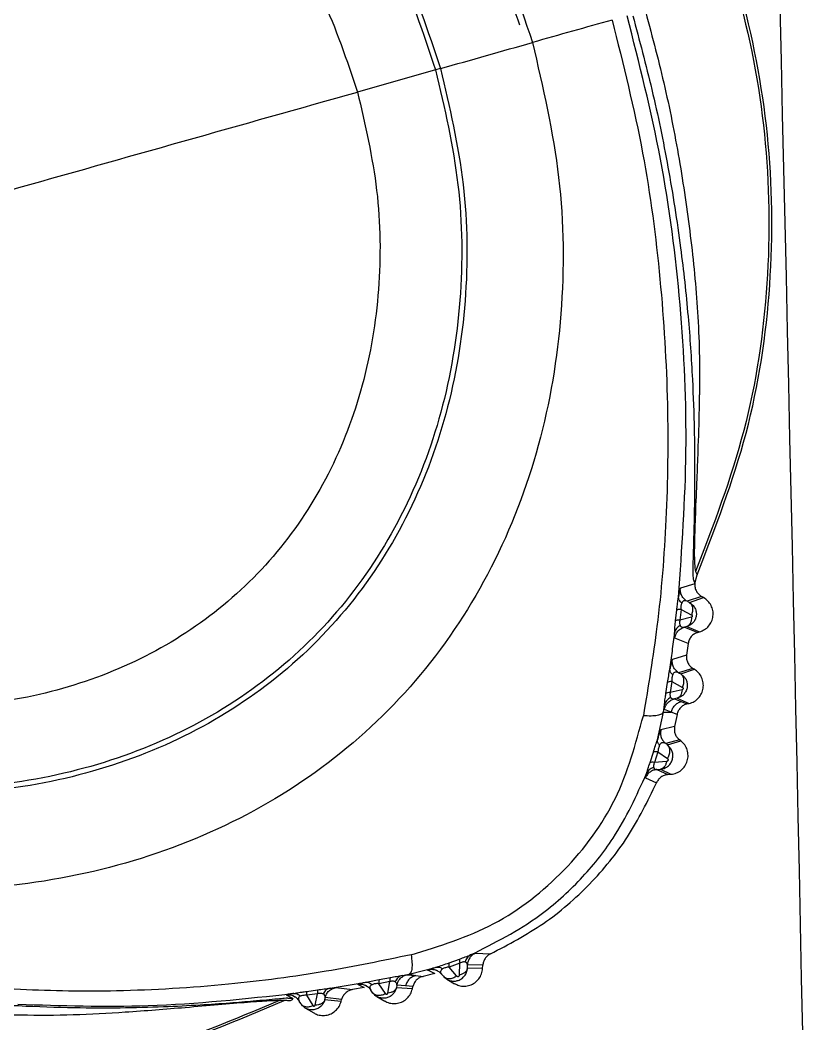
# Model space of a CAD drawing. Extents: x 398 to 508, y 623 to 782.
# Drawn here: x 502.729 to 503.893, y 703.408 to 704.89 of the extents above; entities that cross this region are included whole.
import ezdxf

# ---------------------------------------------------------------- set-up
doc = ezdxf.new("R2010")
doc.units = 0
doc.header["$MEASUREMENT"] = 0
doc.layers.add('GEOMETRY', color=2, linetype='Continuous', lineweight=25)

msp = doc.modelspace()

# ---------------------------------------------------------------- linework, layer by layer
at = {"layer": 'GEOMETRY'}
for p, q in [((503.3498, 704.818), (503.3425, 704.8159)), ((503.3425, 704.8159), (503.2272, 704.7833)), ((503.7229, 704.0632), (503.7252, 704.0581)), ((503.7252, 704.0581), (503.7284, 704.0706)), ((503.7262, 704.0756), (503.7284, 704.0706)), ((503.7037, 704.0509), (503.7029, 704.0485)), ((503.7251, 704.0577), (503.7037, 704.0509)), ((503.7252, 704.0581), (503.7251, 704.0577)), ((503.7351, 704.0387), (503.7137, 704.0318)), ((503.7174, 704.0299), (503.738, 704.0371)), ((503.738, 704.0371), (503.7351, 704.0387)), ((503.6967, 704.003), (503.6984, 704.0189)), ((503.7047, 704.0197), (503.703, 704.0039)), ((503.7047, 704.0197), (503.7205, 704.0114)), ((503.7137, 704.0318), (503.7174, 704.0299)), ((503.7174, 704.0299), (503.7228, 704.0254)), ((503.7202, 704.0084), (503.703, 704.0039)), ((503.7133, 703.9945), (503.7096, 703.9935)), ((503.7096, 703.9935), (503.7294, 703.9858)), ((503.7133, 703.9945), (503.732, 703.9865)), ((503.6954, 703.9771), (503.6951, 703.9793)), ((503.7152, 703.9694), (503.6954, 703.9771)), ((503.7294, 703.9858), (503.732, 703.9865)), ((503.7152, 703.9694), (503.7129, 703.9522)), ((503.7129, 703.9522), (503.6919, 703.9459)), ((503.7221, 703.9327), (503.7012, 703.9263)), ((503.7045, 703.9245), (503.7245, 703.9313)), ((503.7245, 703.9313), (503.7221, 703.9327)), ((503.6913, 703.9135), (503.6889, 703.8972)), ((503.6913, 703.9135), (503.7067, 703.9047)), ((503.7012, 703.9263), (503.7045, 703.9245)), ((503.6824, 703.8956), (503.6849, 703.912)), ((503.7062, 703.9012), (503.6889, 703.8972)), ((503.699, 703.8886), (503.6949, 703.8877)), ((503.6949, 703.8877), (503.7051, 703.8836)), ((503.699, 703.8886), (503.7167, 703.8809)), ((503.6786, 703.8683), (503.6803, 703.8787)), ((503.6802, 703.872), (503.6799, 703.874)), ((503.6904, 703.8679), (503.6802, 703.872)), ((503.7051, 703.8836), (503.7135, 703.8802)), ((503.7135, 703.8802), (503.7167, 703.8809)), ((503.6698, 703.8274), (503.6786, 703.8683)), ((503.6786, 703.8683), (503.6904, 703.8679)), ((503.6988, 703.8646), (503.6904, 703.8679)), ((503.6988, 703.8646), (503.6953, 703.8471)), ((503.675, 703.8418), (503.6738, 703.8393)), ((503.6953, 703.8471), (503.675, 703.8418)), ((503.7024, 703.8272), (503.6821, 703.8217)), ((503.6849, 703.8197), (503.7045, 703.8256)), ((503.7045, 703.8256), (503.7024, 703.8272)), ((503.6849, 703.8197), (503.6821, 703.8217)), ((503.6901, 703.8136), (503.6849, 703.8197)), ((503.6591, 703.7937), (503.664, 703.8091)), ((503.6707, 703.8096), (503.6657, 703.7939)), ((503.6834, 703.7953), (503.6657, 703.7939)), ((503.6707, 703.8096), (503.6846, 703.7996)), ((503.669, 703.7835), (503.6743, 703.7839)), ((503.669, 703.7835), (503.6851, 703.776)), ((503.6743, 703.7839), (503.6899, 703.7764)), ((503.6524, 703.7713), (503.6686, 703.764)), ((503.6851, 703.776), (503.6899, 703.7764)), ((503.3624, 703.4982), (503.3778, 703.5037)), ((503.4011, 703.5122), (503.3994, 703.5117)), ((503.4011, 703.5122), (503.4235, 703.5114)), ((503.3034, 703.4816), (503.3439, 703.4918)), ((503.3314, 703.4875), (503.3414, 703.4822)), ((503.3781, 703.4975), (503.3625, 703.4919)), ((503.3735, 703.4788), (503.3625, 703.4919)), ((503.3778, 703.4802), (503.3781, 703.4975)), ((503.3893, 703.4901), (503.3894, 703.4953)), ((503.4118, 703.4897), (503.3893, 703.4901)), ((503.4121, 703.4945), (503.3894, 703.4953)), ((503.4118, 703.4897), (503.4121, 703.4945)), ((503.1866, 703.4606), (503.2399, 703.4694)), ((503.2748, 703.4704), (503.2585, 703.4673)), ((503.2594, 703.4734), (503.2758, 703.4765)), ((503.2719, 703.4534), (503.2748, 703.4704)), ((503.2934, 703.4795), (503.3034, 703.4816)), ((503.3005, 703.4806), (503.3134, 703.4793)), ((503.3034, 703.4816), (503.3134, 703.4793)), ((503.3134, 703.4793), (503.3239, 703.4781)), ((503.3414, 703.4822), (503.3239, 703.4781)), ((503.3516, 703.481), (503.3539, 703.4784)), ((503.3592, 703.4739), (503.3706, 703.4673)), ((503.1524, 703.456), (503.1683, 703.4583)), ((503.1954, 703.4616), (503.2198, 703.4586)), ((503.2368, 703.4615), (503.2198, 703.4586)), ((503.2283, 703.4669), (503.227, 703.4666)), ((503.227, 703.4666), (503.2368, 703.4615)), ((503.2393, 703.4647), (503.239, 703.4649)), ((503.2489, 703.4548), (503.2469, 703.4579)), ((503.2683, 703.4528), (503.2585, 703.4673)), ((503.2853, 703.4654), (503.2846, 703.4614)), ((503.3082, 703.4598), (503.2846, 703.4614)), ((503.2982, 703.4641), (503.2853, 703.4654)), ((503.3089, 703.463), (503.2982, 703.4641)), ((503.3082, 703.4598), (503.3089, 703.463)), ((503.1191, 703.4424), (503.112, 703.4423)), ((503.123, 703.4513), (503.1219, 703.4511)), ((503.1219, 703.4511), (503.1305, 703.4467)), ((503.1242, 703.4459), (503.1318, 703.446)), ((503.1434, 703.4381), (503.1412, 703.4417)), ((503.168, 703.4524), (503.1522, 703.4502)), ((503.1615, 703.4351), (503.1522, 703.4502)), ((503.1645, 703.4356), (503.168, 703.4524)), ((503.1794, 703.4469), (503.1787, 703.4433)), ((503.2032, 703.4413), (503.1787, 703.4433)), ((503.2038, 703.444), (503.1794, 703.4469)), ((503.2032, 703.4413), (503.2038, 703.444)), ((503.2555, 703.4486), (503.2675, 703.4416)), ((503.1503, 703.4313), (503.1627, 703.4241))]:
    msp.add_line(p, q, dxfattribs=at)
for points in [[(503.5948, 713.1145), (503.7269, 709.7164), (503.8264, 706.3171), (503.8935, 702.9171)], [(503.7284, 704.0706), (503.7551, 704.1396), (503.8085, 704.2776), (503.8416, 704.4983), (503.8387, 704.7206), (503.7966, 704.9392), (503.7176, 705.1473), (503.6033, 705.338), (503.4592, 705.5083), (503.3413, 705.5976), (503.2823, 705.6423)], [(503.2827, 705.638), (503.3411, 705.5934), (503.4579, 705.5043), (503.6007, 705.3348), (503.7139, 705.1453), (503.7923, 704.9386), (503.8342, 704.7215), (503.8374, 704.5007), (503.805, 704.2815), (503.7525, 704.1442), (503.7262, 704.0756)], [(502.7111, 704.6377), (502.7975, 704.6621), (502.9704, 704.7109), (503.1416, 704.7592), (503.2272, 704.7833)], [(503.732, 703.9865), (503.7345, 703.9875), (503.7396, 703.9894), (503.7458, 703.9949), (503.7501, 704.0018), (503.7523, 704.0098), (503.752, 704.018), (503.7494, 704.0257), (503.7447, 704.0325), (503.7402, 704.0356), (503.738, 704.0371)], [(503.7167, 703.8809), (503.7193, 703.8818), (503.7244, 703.8835), (503.7307, 703.8888), (503.7354, 703.8956), (503.7378, 703.9034), (503.7378, 703.9116), (503.7355, 703.9195), (503.731, 703.9265), (503.7267, 703.9297), (503.7245, 703.9313)], [(501.5357, 703.8416), (501.5821, 703.784), (501.6749, 703.6687), (501.8493, 703.5297), (502.0432, 703.4211), (502.2534, 703.3483), (502.473, 703.3127), (502.6952, 703.3164), (502.9146, 703.3561), (503.0509, 703.4136), (503.1191, 703.4424)], [(503.112, 703.4423), (503.0442, 703.414), (502.9086, 703.3573), (502.6906, 703.3184), (502.4699, 703.315), (502.2518, 703.3504), (502.043, 703.4226), (501.8503, 703.5303), (501.6767, 703.6679), (501.5842, 703.7821), (501.538, 703.8392)], [(503.6899, 703.7764), (503.6926, 703.7769), (503.698, 703.7778), (503.7052, 703.7822), (503.7108, 703.7883), (503.7144, 703.7959), (503.7155, 703.8042), (503.7142, 703.8124), (503.7106, 703.82), (503.7065, 703.8237), (503.7045, 703.8256)]]:
    msp.add_open_spline(points, degree=3, dxfattribs=at)
for points, knots in [([(501.5603, 704.3099), (501.5472, 704.3717), (501.5208, 704.4965), (501.5355, 704.6902), (501.587, 704.8798), (501.6755, 705.0599), (501.7955, 705.2237), (501.9413, 705.366), (502.1073, 705.4808), (502.2883, 705.5625), (502.478, 705.6068), (502.67, 705.6105), (502.8572, 705.571), (503.0311, 705.4893), (503.1859, 705.3711), (503.316, 705.2218), (503.4206, 705.0489), (503.4637, 704.9208), (503.4854, 704.8564)], [0, 0, 0, 0, 0.060091, 0.121152, 0.183577, 0.247259, 0.311757, 0.376464, 0.440752, 0.504052, 0.566014, 0.626679, 0.686637, 0.746971, 0.808472, 0.871348, 0.935362, 1, 1, 1, 1]), ([(503.4667, 704.8818), (503.4528, 704.9224), (503.4253, 705.0033), (503.3688, 705.1177), (503.302, 705.2243), (503.2245, 705.3211), (503.1373, 705.4065), (503.0413, 705.4785), (502.9384, 705.5371), (502.8646, 705.5627), (502.828, 705.5753)], [0, 0, 0, 0, 0.1310131, 0.2608386, 0.3891077, 0.5154681, 0.6397084, 0.7617488, 0.881737, 1, 1, 1, 1]), ([(501.7007, 704.3498), (501.6895, 704.4028), (501.667, 704.5096), (501.6798, 704.6754), (501.724, 704.8378), (501.8001, 704.992), (501.903, 705.1324), (502.028, 705.2544), (502.1702, 705.3529), (502.3251, 705.423), (502.4875, 705.4612), (502.6518, 705.4644), (502.8121, 705.4306), (502.961, 705.3607), (503.0934, 705.2593), (503.2048, 705.1313), (503.2943, 704.983), (503.3312, 704.8732), (503.3498, 704.818)], [0, 0, 0, 0, 0.060031, 0.121063, 0.183495, 0.247208, 0.311744, 0.37649, 0.440815, 0.50414, 0.566097, 0.626721, 0.686615, 0.746897, 0.808382, 0.871274, 0.935323, 1, 1, 1, 1]), ([(501.7082, 704.352), (501.6971, 704.4045), (501.6748, 704.5103), (501.6875, 704.6746), (501.7314, 704.8355), (501.8068, 704.9883), (501.9088, 705.1275), (502.0327, 705.2484), (502.1736, 705.346), (502.3271, 705.4155), (502.488, 705.4533), (502.6508, 705.4566), (502.8096, 705.4231), (502.9572, 705.3538), (503.0884, 705.2533), (503.1988, 705.1264), (503.2874, 704.9795), (503.3241, 704.8706), (503.3425, 704.8159)], [0, 0, 0, 0, 0.060017, 0.121046, 0.183483, 0.247203, 0.311744, 0.376491, 0.440822, 0.504154, 0.566114, 0.626731, 0.686609, 0.746882, 0.808366, 0.871265, 0.93532, 1, 1, 1, 1]), ([(501.8269, 704.3859), (501.8175, 704.4308), (501.7984, 704.5215), (501.8096, 704.6621), (501.8474, 704.7998), (501.9123, 704.9306), (501.9999, 705.0499), (502.1061, 705.1537), (502.2268, 705.2375), (502.3581, 705.2972), (502.4958, 705.3298), (502.6351, 705.3328), (502.7711, 705.3041), (502.8974, 705.2446), (503.0096, 705.1584), (503.1041, 705.0496), (503.18, 704.9236), (503.2114, 704.8302), (503.2272, 704.7833)], [0, 0, 0, 0, 0.0599111, 0.1209102, 0.1833853, 0.2471635, 0.3117385, 0.3765048, 0.4408804, 0.5042692, 0.5662494, 0.6268088, 0.686568, 0.7467557, 0.8082372, 0.871187, 0.9352954, 1, 1, 1, 1]), ([(503.701, 704.0379), (503.706, 704.1096), (503.7162, 704.2531), (503.7062, 704.4699), (503.6787, 704.6851), (503.6431, 704.8254), (503.6252, 704.8956)], [0, 0, 0, 0, 0.249231, 0.499142, 0.749419, 1, 1, 1, 1]), ([(503.6335, 704.896), (503.6432, 704.8597), (503.6631, 704.7857), (503.6866, 704.6712), (503.7041, 704.5593), (503.7155, 704.4546), (503.7217, 704.3645), (503.7247, 704.2771), (503.725, 704.197), (503.7234, 704.1265), (503.7221, 704.0856), (503.7222, 704.0675), (503.7227, 704.0646), (503.7229, 704.0632)], [0, 0, 0, 0, 0.12149, 0.247913, 0.378385, 0.489164, 0.591626, 0.675724, 0.782324, 0.86989, 0.941638, 0.97185, 1, 1, 1, 1]), ([(503.6526, 704.9011), (503.6625, 704.8641), (503.6821, 704.7901), (503.7039, 704.6774), (503.7202, 704.5643), (503.7293, 704.4691), (503.7319, 704.4008), (503.732, 704.3651), (503.7319, 704.3468), (503.7318, 704.3383), (503.7317, 704.3344), (503.7317, 704.3326), (503.7317, 704.3317), (503.7317, 704.3314), (503.7317, 704.3313), (503.7317, 704.3312), (503.7317, 704.3309), (503.7317, 704.3296), (503.7316, 704.3246), (503.731, 704.2986), (503.7298, 704.2599), (503.7277, 704.2078), (503.7258, 704.1616), (503.7243, 704.1182), (503.7242, 704.092), (503.7253, 704.0793), (503.7259, 704.0768), (503.7262, 704.0756)], [0, 0, 0, 0, 0.1261516, 0.2521892, 0.3779217, 0.5032757, 0.569547, 0.6057185, 0.6229915, 0.6308545, 0.6343652, 0.6359198, 0.6371454, 0.6371483, 0.6371693, 0.6372267, 0.6374419, 0.6382738, 0.6415439, 0.6545089, 0.7257992, 0.772839, 0.8351582, 0.8921908, 0.945352, 0.9720408, 1, 1, 1, 1]), ([(503.6029, 704.8895), (503.5835, 704.8841), (503.5448, 704.8732), (503.5052, 704.862), (503.4854, 704.8564)], [0, 0, 0, 0, 0.5, 1, 1, 1, 1]), ([(503.6029, 704.8895), (503.6193, 704.8243), (503.651, 704.6983), (503.6756, 704.5081), (503.6866, 704.3275), (503.6844, 704.1561), (503.6722, 704.0019), (503.6563, 703.9067), (503.6491, 703.8629)], [0, 0, 0, 0, 0.1941228, 0.3753263, 0.553698, 0.7171073, 0.8699835, 1, 1, 1, 1]), ([(503.4854, 704.8564), (503.5008, 704.7903), (503.5313, 704.6586), (503.5332, 704.4568), (503.5008, 704.2616), (503.4312, 704.0799), (503.326, 703.9192), (503.1875, 703.7871), (503.0224, 703.689), (502.8378, 703.6266), (502.641, 703.6006), (502.4395, 703.6107), (502.2408, 703.6551), (502.0526, 703.7315), (501.8826, 703.8384), (501.7391, 703.973), (501.6248, 704.1303), (501.5816, 704.2503), (501.5603, 704.3099)], [0, 0, 0, 0, 0.064638, 0.128652, 0.191528, 0.253029, 0.313363, 0.373321, 0.433986, 0.495948, 0.559248, 0.623536, 0.688243, 0.752741, 0.816423, 0.878848, 0.939909, 1, 1, 1, 1]), ([(503.3498, 704.818), (503.3725, 704.8244), (503.4179, 704.8373), (503.4629, 704.85), (503.4854, 704.8564)], [0, 0, 0, 0, 0.5, 1, 1, 1, 1]), ([(503.3498, 704.818), (503.363, 704.7613), (503.3892, 704.6485), (503.3909, 704.4755), (503.3633, 704.3083), (503.3039, 704.1527), (503.2139, 704.015), (503.0953, 703.9019), (502.9539, 703.8181), (502.7958, 703.7648), (502.6272, 703.7427), (502.4546, 703.7515), (502.2842, 703.7895), (502.1228, 703.855), (501.977, 703.9464), (501.854, 704.0616), (501.756, 704.1961), (501.719, 704.2989), (501.7007, 704.3498)], [0, 0, 0, 0, 0.064677, 0.128726, 0.191618, 0.253103, 0.313385, 0.373279, 0.433903, 0.49586, 0.559185, 0.62351, 0.688256, 0.752792, 0.816505, 0.878937, 0.939969, 1, 1, 1, 1]), ([(503.3425, 704.8159), (503.3556, 704.7597), (503.3815, 704.6479), (503.3832, 704.4765), (503.3559, 704.3108), (503.297, 704.1565), (503.2079, 704.0201), (503.0904, 703.9081), (502.9502, 703.825), (502.7936, 703.7723), (502.6265, 703.7504), (502.4554, 703.7591), (502.2865, 703.7968), (502.1266, 703.8617), (501.9821, 703.9523), (501.8602, 704.0663), (501.763, 704.1997), (501.7263, 704.3015), (501.7082, 704.352)], [0, 0, 0, 0, 0.06468, 0.128735, 0.191634, 0.253118, 0.313391, 0.373269, 0.433886, 0.495846, 0.559178, 0.623509, 0.688256, 0.752797, 0.816517, 0.878954, 0.939983, 1, 1, 1, 1]), ([(503.2272, 704.7833), (503.2384, 704.7351), (503.2607, 704.6392), (503.2623, 704.4923), (503.239, 704.3504), (503.1887, 704.2182), (503.1125, 704.1014), (503.0118, 704.0054), (502.8918, 703.9345), (502.7577, 703.8895), (502.6147, 703.871), (502.468, 703.8786), (502.3232, 703.911), (502.1859, 703.9665), (502.062, 704.044), (501.9573, 704.1415), (501.8739, 704.2555), (501.8425, 704.3427), (501.8269, 704.3859)], [0, 0, 0, 0, 0.064705, 0.128813, 0.191763, 0.253244, 0.313432, 0.373191, 0.433751, 0.495731, 0.55912, 0.623495, 0.688261, 0.752837, 0.816615, 0.87909, 0.940089, 1, 1, 1, 1]), ([(503.7029, 704.0485), (503.7028, 704.0483), (503.7025, 704.0476), (503.7018, 704.0437), (503.7012, 704.0398), (503.701, 704.0379)], [0, 0, 0, 0, 0.271672, 0.650297, 1, 1, 1, 1]), ([(503.7137, 704.0318), (503.7121, 704.0329), (503.7089, 704.035), (503.7056, 704.0398), (503.7036, 704.0452), (503.7036, 704.049), (503.7037, 704.0509)], [0, 0, 0, 0, 0.244704, 0.5, 0.755296, 1, 1, 1, 1]), ([(503.7251, 704.0577), (503.7251, 704.0557), (503.7251, 704.0519), (503.7273, 704.0465), (503.7305, 704.0418), (503.7336, 704.0397), (503.7351, 704.0387)], [0, 0, 0, 0, 0.2537423, 0.5099052, 0.7583688, 1, 1, 1, 1]), ([(503.6984, 704.0189), (503.6987, 704.0215), (503.699, 704.0241), (503.6995, 704.0282), (503.6997, 704.0301), (503.7001, 704.0325), (503.7005, 704.0348), (503.7008, 704.0367), (503.701, 704.0379)], [0, 0, 0, 0, 0.386711, 0.400532, 0.607773, 0.666949, 0.778449, 1, 1, 1, 1]), ([(503.7057, 704.0291), (503.7044, 704.0304), (503.7023, 704.0325), (503.7011, 704.0356), (503.701, 704.0371), (503.701, 704.0379)], [0, 0, 0, 0, 0.489151, 0.744278, 1, 1, 1, 1]), ([(503.7137, 704.0318), (503.7121, 704.0323), (503.71, 704.033), (503.7072, 704.0319), (503.7062, 704.03), (503.7057, 704.0291)], [0, 0, 0, 0, 0.545844, 0.787539, 1, 1, 1, 1]), ([(503.7047, 704.0197), (503.7032, 704.0197), (503.7002, 704.0195), (503.699, 704.0191), (503.6984, 704.0189)], [0, 0, 0, 0, 0.498321, 1, 1, 1, 1]), ([(503.7057, 704.0291), (503.7055, 704.0285), (503.7051, 704.0273), (503.7046, 704.0249), (503.7044, 704.0223), (503.7046, 704.0206), (503.7047, 704.0197)], [0, 0, 0, 0, 0.257065, 0.499427, 0.740311, 1, 1, 1, 1]), ([(503.7228, 704.0254), (503.724, 704.0237), (503.7262, 704.0205), (503.7274, 704.0153), (503.7274, 704.0102), (503.726, 704.0053), (503.7232, 704.0006), (503.7189, 703.9966), (503.7152, 703.9952), (503.7133, 703.9945)], [0, 0, 0, 0, 0.160863, 0.299617, 0.416215, 0.550348, 0.692325, 0.842197, 1, 1, 1, 1]), ([(503.7205, 704.0114), (503.7211, 704.0132), (503.7223, 704.0171), (503.7222, 704.0226), (503.7206, 704.0273), (503.7185, 704.029), (503.7174, 704.0299)], [0, 0, 0, 0, 0.24251, 0.500006, 0.757498, 1, 1, 1, 1]), ([(503.6953, 703.9853), (503.6954, 703.9874), (503.6956, 703.9895), (503.6957, 703.992), (503.6957, 703.9933), (503.6958, 703.9949), (503.696, 703.9973), (503.6963, 703.9997), (503.6965, 704.0017), (503.6967, 704.003)], [0, 0, 0, 0, 0.415796, 0.420284, 0.453774, 0.64405, 0.702207, 0.805119, 1, 1, 1, 1]), ([(503.703, 704.0039), (503.7015, 704.0039), (503.6984, 704.0037), (503.6973, 704.0032), (503.6967, 704.003)], [0, 0, 0, 0, 0.500003, 1, 1, 1, 1]), ([(503.703, 704.0039), (503.7028, 704.0031), (503.7024, 704.0014), (503.7025, 703.9999), (503.7026, 703.9991), (503.7027, 703.9984), (503.703, 703.9972), (503.7033, 703.9964), (503.7035, 703.9959)], [0, 0, 0, 0, 0.235042, 0.470576, 0.478141, 0.540974, 0.724966, 1, 1, 1, 1]), ([(503.7202, 704.0084), (503.7201, 704.0068), (503.72, 704.0034), (503.7186, 703.9992), (503.7163, 703.9959), (503.7143, 703.9949), (503.7133, 703.9945)], [0, 0, 0, 0, 0.244322, 0.5, 0.755678, 1, 1, 1, 1]), ([(503.7205, 704.0114), (503.7206, 704.0113), (503.7209, 704.0111), (503.7212, 704.0108), (503.7214, 704.0103), (503.7214, 704.0099), (503.7213, 704.0096), (503.7212, 704.0093), (503.721, 704.0089), (503.7206, 704.0086), (503.7203, 704.0085), (503.7202, 704.0084)], [0, 0, 0, 0, 0.1443522, 0.2793875, 0.4027108, 0.5158382, 0.5707046, 0.6256786, 0.7395199, 0.8638694, 1, 1, 1, 1]), ([(503.3064, 703.51), (503.2648, 703.5014), (503.176, 703.4831), (503.0303, 703.4642), (502.8795, 703.4549), (502.7266, 703.4572), (502.5779, 703.4697), (502.4274, 703.4914), (502.2625, 703.5261), (502.087, 703.5798), (501.901, 703.6533), (501.7425, 703.733), (501.6152, 703.8101), (501.52, 703.8755), (501.4392, 703.9376), (501.391, 703.9788), (501.3681, 703.9983)], [0, 0, 0, 0, 0.061839, 0.131845, 0.211627, 0.279904, 0.352971, 0.427433, 0.499926, 0.596401, 0.691889, 0.788478, 0.852073, 0.906668, 0.955606, 1, 1, 1, 1]), ([(503.7035, 703.9959), (503.7024, 703.9952), (503.7003, 703.9939), (503.6978, 703.9914), (503.696, 703.9885), (503.6955, 703.9863), (503.6953, 703.9853)], [0, 0, 0, 0, 0.2472728, 0.4999955, 0.7527205, 1, 1, 1, 1]), ([(503.6954, 703.9771), (503.6958, 703.9789), (503.6966, 703.9827), (503.6998, 703.9876), (503.7042, 703.9915), (503.7078, 703.9928), (503.7096, 703.9935)], [0, 0, 0, 0, 0.244604, 0.5, 0.755396, 1, 1, 1, 1]), ([(503.7035, 703.9959), (503.7038, 703.9953), (503.7045, 703.9942), (503.7066, 703.9932), (503.7084, 703.9934), (503.7096, 703.9935)], [0, 0, 0, 0, 0.226914, 0.472559, 1, 1, 1, 1]), ([(503.6883, 703.9313), (503.6895, 703.9403), (503.692, 703.9582), (503.6942, 703.9763), (503.6953, 703.9853)], [0, 0, 0, 0, 0.499752, 1, 1, 1, 1]), ([(503.6951, 703.9793), (503.6951, 703.9794), (503.695, 703.9801), (503.6952, 703.983), (503.6953, 703.9853)], [0, 0, 0, 0, 0.201978, 1, 1, 1, 1]), ([(503.7294, 703.9858), (503.7275, 703.9851), (503.7239, 703.9837), (503.7196, 703.9797), (503.7164, 703.9749), (503.7156, 703.9712), (503.7152, 703.9694)], [0, 0, 0, 0, 0.253674, 0.509842, 0.758373, 1, 1, 1, 1]), ([(503.6919, 703.9459), (503.6915, 703.9452), (503.6909, 703.9443), (503.6895, 703.938), (503.6887, 703.9335), (503.6883, 703.9313)], [0, 0, 0, 0, 0.54318, 0.782069, 1, 1, 1, 1]), ([(503.7012, 703.9263), (503.6997, 703.9274), (503.6966, 703.9297), (503.6934, 703.9346), (503.6916, 703.9402), (503.6918, 703.9441), (503.6919, 703.9459)], [0, 0, 0, 0, 0.244606, 0.5, 0.755394, 1, 1, 1, 1]), ([(503.7129, 703.9522), (503.7128, 703.9503), (503.7125, 703.9464), (503.7145, 703.9409), (503.7176, 703.936), (503.7206, 703.9338), (503.7221, 703.9327)], [0, 0, 0, 0, 0.253687, 0.509855, 0.758386, 1, 1, 1, 1]), ([(503.6849, 703.912), (503.6854, 703.9153), (503.6865, 703.9219), (503.6877, 703.9281), (503.6883, 703.9313)], [0, 0, 0, 0, 0.491532, 1, 1, 1, 1]), ([(503.6925, 703.9233), (503.6912, 703.9245), (503.6886, 703.9271), (503.6884, 703.9299), (503.6883, 703.9313)], [0, 0, 0, 0, 0.4898, 1, 1, 1, 1]), ([(503.6913, 703.9135), (503.6898, 703.9134), (503.6867, 703.9131), (503.6855, 703.9124), (503.6849, 703.912)], [0, 0, 0, 0, 0.499055, 1, 1, 1, 1]), ([(503.6925, 703.9233), (503.6922, 703.9226), (503.6918, 703.9213), (503.6913, 703.9188), (503.6911, 703.9161), (503.6912, 703.9144), (503.6913, 703.9135)], [0, 0, 0, 0, 0.25021, 0.488494, 0.732792, 1, 1, 1, 1]), ([(503.7012, 703.9263), (503.6996, 703.9269), (503.6972, 703.9278), (503.6945, 703.9265), (503.6932, 703.925), (503.6927, 703.9238), (503.6925, 703.9233)], [0, 0, 0, 0, 0.552691, 0.791968, 0.900435, 1, 1, 1, 1]), ([(503.7045, 703.9245), (503.7066, 703.9229), (503.71, 703.9203), (503.713, 703.9147), (503.7142, 703.9093), (503.7138, 703.9036), (503.7118, 703.8982), (503.7084, 703.8936), (503.7041, 703.8903), (503.7007, 703.8892), (503.699, 703.8886)], [0, 0, 0, 0, 0.166512, 0.279987, 0.401109, 0.523295, 0.648233, 0.769287, 0.886519, 1, 1, 1, 1]), ([(503.7067, 703.9047), (503.7075, 703.9066), (503.709, 703.9105), (503.7092, 703.9165), (503.7078, 703.9215), (503.7056, 703.9235), (503.7045, 703.9245)], [0, 0, 0, 0, 0.241792, 0.500007, 0.758217, 1, 1, 1, 1]), ([(503.7062, 703.9012), (503.706, 703.8996), (503.7057, 703.8965), (503.7041, 703.8927), (503.7019, 703.8898), (503.6999, 703.889), (503.699, 703.8886)], [0, 0, 0, 0, 0.244947, 0.5, 0.755053, 1, 1, 1, 1]), ([(503.7067, 703.9047), (503.7069, 703.9046), (503.7072, 703.9044), (503.7075, 703.9039), (503.7077, 703.9034), (503.7077, 703.9029), (503.7076, 703.9025), (503.7075, 703.9022), (503.7074, 703.902), (503.7071, 703.9016), (503.7067, 703.9013), (503.7064, 703.9012), (503.7062, 703.9012)], [0, 0, 0, 0, 0.146361, 0.284808, 0.41183, 0.527282, 0.582294, 0.636648, 0.691473, 0.747865, 0.867827, 1, 1, 1, 1]), ([(503.6802, 703.872), (503.6806, 703.8738), (503.6816, 703.8775), (503.685, 703.8822), (503.6895, 703.8859), (503.6931, 703.8871), (503.6949, 703.8877)], [0, 0, 0, 0, 0.2447054, 0.5, 0.7552946, 1, 1, 1, 1]), ([(503.6803, 703.8787), (503.6804, 703.8797), (503.6805, 703.8811), (503.6807, 703.883), (503.6809, 703.8851), (503.6814, 703.8893), (503.682, 703.8932), (503.6824, 703.8956)], [0, 0, 0, 0, 0.231722, 0.347212, 0.412126, 0.632719, 1, 1, 1, 1]), ([(503.6894, 703.8897), (503.6883, 703.889), (503.686, 703.8878), (503.6833, 703.8851), (503.6812, 703.882), (503.6806, 703.8798), (503.6803, 703.8787)], [0, 0, 0, 0, 0.2471261, 0.5000042, 0.7528802, 1, 1, 1, 1]), ([(503.6889, 703.8972), (503.6873, 703.8971), (503.6842, 703.8968), (503.683, 703.896), (503.6824, 703.8956)], [0, 0, 0, 0, 0.500018, 1, 1, 1, 1]), ([(503.6889, 703.8972), (503.6887, 703.8964), (503.6883, 703.8948), (503.6884, 703.8934), (503.6885, 703.8926), (503.6886, 703.892), (503.6888, 703.8908), (503.6892, 703.8901), (503.6894, 703.8897)], [0, 0, 0, 0, 0.230171, 0.465865, 0.473511, 0.536883, 0.722542, 1, 1, 1, 1]), ([(503.6894, 703.8897), (503.6901, 703.8889), (503.6916, 703.8873), (503.6938, 703.8876), (503.6949, 703.8877)], [0, 0, 0, 0, 0.475353, 1, 1, 1, 1]), ([(503.6799, 703.874), (503.6799, 703.874), (503.6798, 703.8746), (503.6801, 703.8767), (503.6803, 703.8787)], [0, 0, 0, 0, 0.095526, 1, 1, 1, 1]), ([(503.6904, 703.8679), (503.6909, 703.8697), (503.6918, 703.8734), (503.6952, 703.8781), (503.6997, 703.8818), (503.7033, 703.883), (503.7051, 703.8836)], [0, 0, 0, 0, 0.244721, 0.5, 0.755279, 1, 1, 1, 1]), ([(503.7135, 703.8802), (503.7117, 703.8796), (503.708, 703.8783), (503.7037, 703.8746), (503.7003, 703.87), (503.6993, 703.8664), (503.6988, 703.8646)], [0, 0, 0, 0, 0.253715, 0.509834, 0.758299, 1, 1, 1, 1]), ([(503.3064, 703.51), (503.3481, 703.5228), (503.4312, 703.5484), (503.536, 703.6309), (503.6152, 703.7378), (503.6377, 703.821), (503.6491, 703.8629)], [0, 0, 0, 0, 0.2514158, 0.4999834, 0.7485544, 1, 1, 1, 1]), ([(503.6786, 703.8683), (503.6779, 703.8673), (503.6764, 703.865), (503.6701, 703.863), (503.6611, 703.8621), (503.653, 703.8626), (503.6491, 703.8629)], [0, 0, 0, 0, 0.2397068, 0.4911194, 0.7471748, 1, 1, 1, 1]), ([(503.6738, 703.8393), (503.6736, 703.839), (503.6732, 703.8382), (503.6718, 703.8338), (503.6704, 703.8295), (503.6698, 703.8274)], [0, 0, 0, 0, 0.319976, 0.677408, 1, 1, 1, 1]), ([(503.675, 703.8418), (503.6747, 703.8399), (503.6741, 703.8362), (503.6753, 703.8306), (503.6779, 703.8255), (503.6807, 703.8229), (503.6821, 703.8217)], [0, 0, 0, 0, 0.24483, 0.5, 0.75517, 1, 1, 1, 1]), ([(503.6953, 703.8471), (503.695, 703.8452), (503.6945, 703.8414), (503.6959, 703.8359), (503.6984, 703.8309), (503.7011, 703.8285), (503.7024, 703.8272)], [0, 0, 0, 0, 0.253852, 0.5113931, 0.7598294, 1, 1, 1, 1]), ([(503.664, 703.8091), (503.665, 703.8123), (503.667, 703.8186), (503.6689, 703.8245), (503.6698, 703.8274)], [0, 0, 0, 0, 0.51114, 1, 1, 1, 1]), ([(503.6731, 703.8192), (503.672, 703.8206), (503.6697, 703.8234), (503.6698, 703.8261), (503.6698, 703.8274)], [0, 0, 0, 0, 0.490313, 1, 1, 1, 1]), ([(503.6707, 703.8096), (503.6691, 703.8097), (503.6659, 703.81), (503.6647, 703.8094), (503.664, 703.8091)], [0, 0, 0, 0, 0.499386, 1, 1, 1, 1]), ([(503.6731, 703.8192), (503.6728, 703.8186), (503.6722, 703.8173), (503.6714, 703.8149), (503.6708, 703.8122), (503.6707, 703.8105), (503.6707, 703.8096)], [0, 0, 0, 0, 0.249261, 0.488794, 0.734234, 1, 1, 1, 1]), ([(503.6821, 703.8217), (503.6805, 703.8224), (503.6783, 703.8236), (503.6755, 703.8224), (503.674, 703.8209), (503.6734, 703.8198), (503.6731, 703.8192)], [0, 0, 0, 0, 0.55288, 0.791652, 0.900062, 1, 1, 1, 1]), ([(503.6743, 703.7839), (503.6762, 703.7842), (503.68, 703.7848), (503.6851, 703.7878), (503.6892, 703.792), (503.6919, 703.7972), (503.6929, 703.8029), (503.6924, 703.8086), (503.6908, 703.812), (503.6901, 703.8136)], [0, 0, 0, 0, 0.144507, 0.289018, 0.433648, 0.578516, 0.721145, 0.865396, 1, 1, 1, 1]), ([(503.6846, 703.7996), (503.6856, 703.8014), (503.6877, 703.8051), (503.6886, 703.811), (503.6878, 703.8163), (503.6858, 703.8186), (503.6849, 703.8197)], [0, 0, 0, 0, 0.241635, 0.500008, 0.758375, 1, 1, 1, 1]), ([(503.112, 703.4423), (503.108, 703.4423), (503.1, 703.4423), (503.0535, 703.439), (502.9777, 703.4321), (502.8891, 703.4251), (502.8076, 703.4206), (502.7305, 703.4201), (502.652, 703.4242), (502.574, 703.4308), (502.5096, 703.4387), (502.4605, 703.446), (502.4206, 703.4527), (502.3685, 703.4624), (502.3218, 703.4726), (502.2897, 703.4804), (502.2811, 703.4825), (502.2786, 703.4831), (502.2778, 703.4833), (502.2775, 703.4834), (502.2774, 703.4834), (502.2773, 703.4835), (502.2768, 703.4836), (502.2748, 703.4841), (502.2667, 703.4862), (502.2165, 703.4993), (502.1364, 703.5234), (502.0324, 703.5611), (501.9387, 703.6002), (501.8675, 703.6337), (501.8158, 703.6611), (501.7827, 703.68), (501.7493, 703.7001), (501.7137, 703.7224), (501.6804, 703.7439), (501.6401, 703.7704), (501.6172, 703.7859), (501.6029, 703.7956)], [0, 0, 0, 0, 0.029487, 0.058965, 0.121276, 0.176146, 0.222507, 0.269084, 0.315099, 0.363617, 0.409348, 0.431162, 0.45227, 0.481734, 0.525902, 0.537564, 0.540789, 0.54175, 0.542276, 0.542278, 0.542297, 0.542347, 0.542534, 0.543258, 0.546102, 0.557375, 0.636107, 0.695634, 0.755932, 0.818737, 0.838147, 0.862469, 0.888107, 0.909711, 0.939755, 0.962479, 1, 1, 1, 1]), ([(503.6834, 703.7953), (503.683, 703.7938), (503.6822, 703.7907), (503.68, 703.7871), (503.6773, 703.7846), (503.6753, 703.7841), (503.6743, 703.7839)], [0, 0, 0, 0, 0.2448017, 0.5, 0.7551984, 1, 1, 1, 1]), ([(503.6846, 703.7996), (503.6848, 703.7994), (503.6851, 703.7991), (503.6855, 703.7985), (503.6856, 703.7978), (503.6856, 703.7972), (503.6854, 703.7967), (503.6852, 703.7964), (503.685, 703.7961), (503.6846, 703.7957), (503.684, 703.7954), (503.6836, 703.7954), (503.6834, 703.7953)], [0, 0, 0, 0, 0.144988, 0.282396, 0.408827, 0.524229, 0.57945, 0.634159, 0.689453, 0.746382, 0.867343, 1, 1, 1, 1]), ([(503.669, 703.7835), (503.6672, 703.7832), (503.6636, 703.7826), (503.6588, 703.7799), (503.6548, 703.7761), (503.6532, 703.7729), (503.6524, 703.7713)], [0, 0, 0, 0, 0.245215, 0.500001, 0.754786, 1, 1, 1, 1]), ([(503.6539, 703.7777), (503.6542, 703.7787), (503.6546, 703.7801), (503.6552, 703.782), (503.6555, 703.7829), (503.6556, 703.7833), (503.6557, 703.7837), (503.6561, 703.7849), (503.6572, 703.7882), (503.6583, 703.7914), (503.6591, 703.7937)], [0, 0, 0, 0, 0.237358, 0.356058, 0.420019, 0.422084, 0.43752, 0.479818, 0.63966, 1, 1, 1, 1]), ([(503.6642, 703.7863), (503.6631, 703.7859), (503.6607, 703.7851), (503.6578, 703.7831), (503.6554, 703.7807), (503.6544, 703.7787), (503.6539, 703.7777)], [0, 0, 0, 0, 0.247391, 0.500007, 0.75262, 1, 1, 1, 1]), ([(503.6657, 703.7939), (503.6641, 703.7941), (503.661, 703.7945), (503.6597, 703.7939), (503.6591, 703.7937)], [0, 0, 0, 0, 0.5, 1, 1, 1, 1]), ([(503.6657, 703.7939), (503.6653, 703.7932), (503.6646, 703.7916), (503.6643, 703.7902), (503.6642, 703.7893), (503.6641, 703.7887), (503.664, 703.7875), (503.6642, 703.7868), (503.6642, 703.7863)], [0, 0, 0, 0, 0.238068, 0.475416, 0.501679, 0.551762, 0.728188, 1, 1, 1, 1]), ([(503.6642, 703.7863), (503.6647, 703.7854), (503.6657, 703.7835), (503.6678, 703.7835), (503.669, 703.7835)], [0, 0, 0, 0, 0.471748, 1, 1, 1, 1]), ([(503.3941, 703.5098), (503.4293, 703.5275), (503.4882, 703.5571), (503.5571, 703.6198), (503.6136, 703.6891), (503.639, 703.745), (503.6539, 703.7777)], [0, 0, 0, 0, 0.307324, 0.515132, 0.716378, 1, 1, 1, 1]), ([(503.6539, 703.7777), (503.6533, 703.7759), (503.6521, 703.7721), (503.6523, 703.7716), (503.6524, 703.7713)], [0, 0, 0, 0, 0.470584, 1, 1, 1, 1]), ([(503.6851, 703.776), (503.6833, 703.7757), (503.6797, 703.7751), (503.675, 703.7723), (503.671, 703.7687), (503.6694, 703.7656), (503.6686, 703.764)], [0, 0, 0, 0, 0.254076, 0.511662, 0.759811, 1, 1, 1, 1]), ([(503.4235, 703.5114), (503.4502, 703.5254), (503.5034, 703.5532), (503.5714, 703.6128), (503.629, 703.6826), (503.6554, 703.7368), (503.6686, 703.764)], [0, 0, 0, 0, 0.25081, 0.499261, 0.74806, 1, 1, 1, 1]), ([(503.1242, 703.4459), (503.1228, 703.4459), (503.1199, 703.4457), (503.1048, 703.4443), (503.0773, 703.4417), (503.0374, 703.4384), (502.9929, 703.4354), (502.9384, 703.4327), (502.8764, 703.4311), (502.805, 703.4313), (502.7309, 703.4338), (502.6518, 703.4391), (502.5674, 703.4477), (502.472, 703.4611), (502.3673, 703.4806), (502.2598, 703.5062), (502.1659, 703.5327), (502.1098, 703.5522), (502.0886, 703.5596)], [0, 0, 0, 0, 0.0202268, 0.0416566, 0.0910732, 0.1293813, 0.1739198, 0.2258122, 0.2855928, 0.3468119, 0.420985, 0.4850213, 0.5585419, 0.6468194, 0.7408605, 0.841353, 0.9401316, 1, 1, 1, 1]), ([(503.3064, 703.51), (503.3069, 703.506), (503.3079, 703.4981), (503.3076, 703.4894), (503.3062, 703.4834), (503.3043, 703.4822), (503.3034, 703.4816)], [0, 0, 0, 0, 0.252807, 0.508865, 0.760288, 1, 1, 1, 1]), ([(503.3778, 703.5037), (503.3776, 703.5031), (503.3773, 703.502), (503.3778, 703.499), (503.3781, 703.4975)], [0, 0, 0, 0, 0.5, 1, 1, 1, 1]), ([(503.3778, 703.5037), (503.3807, 703.5048), (503.387, 703.5071), (503.3917, 703.5089), (503.3941, 703.5098)], [0, 0, 0, 0, 0.4718203, 1, 1, 1, 1]), ([(503.3861, 703.4993), (503.3856, 703.4994), (503.3846, 703.4995), (503.3827, 703.4993), (503.3805, 703.4987), (503.3789, 703.4979), (503.3781, 703.4975)], [0, 0, 0, 0, 0.272932, 0.525631, 0.762717, 1, 1, 1, 1]), ([(503.3941, 703.5098), (503.3932, 703.5093), (503.3913, 703.5083), (503.389, 703.5058), (503.3871, 703.5028), (503.3864, 703.5005), (503.3861, 703.4993)], [0, 0, 0, 0, 0.247362, 0.499999, 0.752637, 1, 1, 1, 1]), ([(503.3894, 703.4953), (503.3893, 703.4963), (503.389, 703.4982), (503.387, 703.499), (503.3861, 703.4993)], [0, 0, 0, 0, 0.527463, 1, 1, 1, 1]), ([(503.4011, 703.5122), (503.3995, 703.5114), (503.3963, 703.5097), (503.3926, 703.5055), (503.3901, 703.5006), (503.3896, 703.497), (503.3894, 703.4953)], [0, 0, 0, 0, 0.245213, 0.499997, 0.754783, 1, 1, 1, 1]), ([(503.3994, 703.5117), (503.3992, 703.5117), (503.3986, 703.5115), (503.3961, 703.5106), (503.3941, 703.5098)], [0, 0, 0, 0, 0.185028, 1, 1, 1, 1]), ([(503.4235, 703.5114), (503.4219, 703.5105), (503.4187, 703.5087), (503.4153, 703.5045), (503.4128, 703.4997), (503.4123, 703.4962), (503.4121, 703.4945)], [0, 0, 0, 0, 0.254088, 0.511674, 0.759824, 1, 1, 1, 1]), ([(503.3427, 703.4872), (503.3403, 703.4877), (503.3354, 703.4888), (503.3314, 703.4876), (503.3294, 703.487)], [0, 0, 0, 0, 0.496523, 1, 1, 1, 1]), ([(503.3516, 703.481), (503.3504, 703.4824), (503.3477, 703.4851), (503.3425, 703.4875), (503.3369, 703.4885), (503.3332, 703.4878), (503.3314, 703.4875)], [0, 0, 0, 0, 0.244832, 0.500003, 0.755172, 1, 1, 1, 1]), ([(503.3439, 703.4918), (503.342, 703.4911), (503.338, 703.4899), (503.3333, 703.4884), (503.3327, 703.4881), (503.3324, 703.4879)], [0, 0, 0, 0, 0.263901, 0.555309, 1, 1, 1, 1]), ([(503.3445, 703.4865), (503.3421, 703.4873), (503.3371, 703.489), (503.3342, 703.4885), (503.3327, 703.4882)], [0, 0, 0, 0, 0.484022, 1, 1, 1, 1]), ([(503.3439, 703.4918), (503.3468, 703.4927), (503.3527, 703.4947), (503.3591, 703.497), (503.3624, 703.4982)], [0, 0, 0, 0, 0.489149, 1, 1, 1, 1]), ([(503.3439, 703.4918), (503.3454, 703.4919), (503.3483, 703.4922), (503.3513, 703.4902), (503.3528, 703.4891)], [0, 0, 0, 0, 0.509663, 1, 1, 1, 1]), ([(503.3528, 703.4891), (503.3523, 703.4888), (503.3513, 703.4882), (503.3501, 703.4868), (503.3493, 703.4843), (503.3507, 703.4824), (503.3516, 703.481)], [0, 0, 0, 0, 0.102658, 0.213834, 0.457963, 1, 1, 1, 1]), ([(503.3625, 703.4919), (503.3615, 703.4918), (503.3598, 703.4916), (503.3571, 703.491), (503.3546, 703.4901), (503.3534, 703.4895), (503.3528, 703.4891)], [0, 0, 0, 0, 0.265172, 0.509677, 0.749232, 1, 1, 1, 1]), ([(503.3539, 703.4784), (503.3556, 703.4767), (503.3586, 703.4737), (503.3645, 703.4715), (503.3702, 703.4709), (503.376, 703.472), (503.3812, 703.4746), (503.3855, 703.4788), (503.3885, 703.4841), (503.3891, 703.4881), (503.3893, 703.4901)], [0, 0, 0, 0, 0.150773, 0.264434, 0.386648, 0.506202, 0.625757, 0.747841, 0.872557, 1, 1, 1, 1]), ([(503.3624, 703.4982), (503.3622, 703.4976), (503.3618, 703.4964), (503.3622, 703.4934), (503.3625, 703.4919)], [0, 0, 0, 0, 0.500743, 1, 1, 1, 1]), ([(503.3706, 703.4675), (503.3726, 703.4664), (503.377, 703.4641), (503.3849, 703.4633), (503.3931, 703.4646), (503.4005, 703.4684), (503.4065, 703.4742), (503.4107, 703.4815), (503.4114, 703.487), (503.4118, 703.4897)], [0, 0, 0, 0, 0.119113, 0.265927, 0.412742, 0.559556, 0.706371, 0.853185, 1, 1, 1, 1]), ([(503.3893, 703.4901), (503.3891, 703.4891), (503.3886, 703.4869), (503.386, 703.484), (503.3824, 703.4816), (503.3793, 703.4807), (503.3778, 703.4802)], [0, 0, 0, 0, 0.244802, 0.5, 0.755198, 1, 1, 1, 1]), ([(503.2399, 703.4694), (503.2379, 703.469), (503.2338, 703.4682), (503.2292, 703.4673), (503.2286, 703.4671), (503.2283, 703.4669)], [0, 0, 0, 0, 0.279647, 0.58882, 1, 1, 1, 1]), ([(503.2399, 703.4694), (503.2431, 703.4701), (503.2493, 703.4714), (503.2561, 703.4728), (503.2594, 703.4734)], [0, 0, 0, 0, 0.510693, 1, 1, 1, 1]), ([(503.2399, 703.4694), (503.2406, 703.4694), (503.2421, 703.4695), (503.2452, 703.4687), (503.2473, 703.467), (503.2487, 703.4658)], [0, 0, 0, 0, 0.256158, 0.511246, 1, 1, 1, 1]), ([(503.2594, 703.4734), (503.2591, 703.4729), (503.2585, 703.4718), (503.2585, 703.4688), (503.2585, 703.4673)], [0, 0, 0, 0, 0.501099, 1, 1, 1, 1]), ([(503.2758, 703.4765), (503.2755, 703.476), (503.2749, 703.4749), (503.2748, 703.4719), (503.2748, 703.4704)], [0, 0, 0, 0, 0.499997, 1, 1, 1, 1]), ([(503.2828, 703.4702), (503.2823, 703.4704), (503.2814, 703.4708), (503.2795, 703.471), (503.2776, 703.471), (503.276, 703.4707), (503.2751, 703.4705), (503.2748, 703.4704)], [0, 0, 0, 0, 0.278913, 0.535679, 0.770925, 0.912381, 1, 1, 1, 1]), ([(503.2758, 703.4765), (503.279, 703.4771), (503.2857, 703.4783), (503.2907, 703.4791), (503.2934, 703.4795)], [0, 0, 0, 0, 0.472718, 1, 1, 1, 1]), ([(503.2934, 703.4795), (503.2923, 703.4792), (503.2901, 703.4785), (503.2871, 703.4765), (503.2845, 703.4737), (503.2834, 703.4714), (503.2828, 703.4702)], [0, 0, 0, 0, 0.247085, 0.499998, 0.752911, 1, 1, 1, 1]), ([(503.2853, 703.4654), (503.2853, 703.4664), (503.2853, 703.4684), (503.2836, 703.4696), (503.2828, 703.4702)], [0, 0, 0, 0, 0.523731, 1, 1, 1, 1]), ([(503.2853, 703.4654), (503.2858, 703.4672), (503.2869, 703.4709), (503.2905, 703.4755), (503.2951, 703.479), (503.2987, 703.4801), (503.3005, 703.4806)], [0, 0, 0, 0, 0.244705, 0.5, 0.755295, 1, 1, 1, 1]), ([(503.2934, 703.4795), (503.2951, 703.4798), (503.2991, 703.4805), (503.3, 703.4806), (503.3005, 703.4806)], [0, 0, 0, 0, 0.437397, 1, 1, 1, 1]), ([(503.3134, 703.4793), (503.3116, 703.4787), (503.308, 703.4776), (503.3034, 703.4741), (503.2998, 703.4695), (503.2987, 703.4659), (503.2982, 703.4641)], [0, 0, 0, 0, 0.244674, 0.499936, 0.755232, 1, 1, 1, 1]), ([(503.3239, 703.4781), (503.3221, 703.4776), (503.3184, 703.4764), (503.3139, 703.4728), (503.3104, 703.4683), (503.3094, 703.4647), (503.3089, 703.463)], [0, 0, 0, 0, 0.254418, 0.510944, 0.758803, 1, 1, 1, 1]), ([(503.3539, 703.4784), (503.3549, 703.4774), (503.3571, 703.4754), (503.3623, 703.4746), (503.3681, 703.4756), (503.3718, 703.4778), (503.3735, 703.4788)], [0, 0, 0, 0, 0.2416276, 0.499996, 0.7583668, 1, 1, 1, 1]), ([(503.3735, 703.4788), (503.3737, 703.4787), (503.374, 703.4784), (503.3747, 703.4781), (503.3754, 703.4779), (503.376, 703.478), (503.3765, 703.4782), (503.3768, 703.4784), (503.3771, 703.4787), (503.3774, 703.479), (503.3777, 703.4796), (503.3777, 703.48), (503.3778, 703.4802)], [0, 0, 0, 0, 0.144969, 0.282382, 0.408812, 0.524214, 0.579439, 0.634146, 0.689441, 0.746369, 0.867327, 1, 1, 1, 1]), ([(503.1333, 703.453), (503.1357, 703.4534), (503.1394, 703.454), (503.1436, 703.4548), (503.1463, 703.4552), (503.1487, 703.4556), (503.151, 703.4559), (503.1524, 703.456)], [0, 0, 0, 0, 0.413921, 0.636614, 0.655903, 0.797447, 1, 1, 1, 1]), ([(503.1524, 703.456), (503.1523, 703.4555), (503.152, 703.4545), (503.1521, 703.4516), (503.1522, 703.4502)], [0, 0, 0, 0, 0.501821, 1, 1, 1, 1]), ([(503.1683, 703.4583), (503.1682, 703.4578), (503.1679, 703.4568), (503.168, 703.4539), (503.168, 703.4524)], [0, 0, 0, 0, 0.5, 1, 1, 1, 1]), ([(503.1683, 703.4583), (503.1716, 703.4587), (503.1784, 703.4596), (503.1838, 703.4602), (503.1866, 703.4606)], [0, 0, 0, 0, 0.485792, 1, 1, 1, 1]), ([(503.1866, 703.4606), (503.1855, 703.4603), (503.1835, 703.4598), (503.1806, 703.458), (503.1782, 703.4555), (503.177, 703.4533), (503.1764, 703.4523)], [0, 0, 0, 0, 0.247251, 0.5, 0.752748, 1, 1, 1, 1]), ([(503.1794, 703.4469), (503.18, 703.4487), (503.1812, 703.4523), (503.185, 703.4568), (503.1898, 703.4602), (503.1936, 703.4611), (503.1954, 703.4616)], [0, 0, 0, 0, 0.244604, 0.5, 0.755396, 1, 1, 1, 1]), ([(503.1866, 703.4606), (503.1887, 703.4608), (503.1937, 703.4615), (503.1948, 703.4616), (503.1954, 703.4616)], [0, 0, 0, 0, 0.428533, 1, 1, 1, 1]), ([(503.2198, 703.4586), (503.2179, 703.4581), (503.2141, 703.4572), (503.2094, 703.4537), (503.2056, 703.4493), (503.2044, 703.4457), (503.2038, 703.444)], [0, 0, 0, 0, 0.253687, 0.509854, 0.758386, 1, 1, 1, 1]), ([(503.227, 703.4666), (503.2289, 703.4668), (503.2327, 703.4671), (503.2383, 703.4655), (503.2434, 703.4624), (503.2457, 703.4594), (503.2469, 703.4579)], [0, 0, 0, 0, 0.244606, 0.5, 0.755394, 1, 1, 1, 1]), ([(503.2382, 703.4653), (503.2387, 703.465), (503.2398, 703.4645), (503.2419, 703.4633), (503.2442, 703.4615), (503.2455, 703.4599), (503.2462, 703.4591)], [0, 0, 0, 0, 0.22821, 0.463051, 0.718257, 1, 1, 1, 1]), ([(503.2487, 703.4658), (503.2481, 703.4656), (503.2471, 703.465), (503.2458, 703.4638), (503.2449, 703.4614), (503.2461, 703.4593), (503.2469, 703.4579)], [0, 0, 0, 0, 0.102414, 0.213748, 0.458342, 1, 1, 1, 1]), ([(503.2585, 703.4673), (503.2576, 703.4674), (503.2558, 703.4675), (503.253, 703.4672), (503.2505, 703.4666), (503.2493, 703.4661), (503.2487, 703.4658)], [0, 0, 0, 0, 0.266443, 0.509618, 0.748019, 1, 1, 1, 1]), ([(503.2846, 703.4614), (503.2841, 703.4598), (503.2831, 703.4564), (503.28, 703.4519), (503.2757, 703.4484), (503.2703, 703.4462), (503.2644, 703.4456), (503.2584, 703.4468), (503.2529, 703.4498), (503.2503, 703.4531), (503.2489, 703.4548)], [0, 0, 0, 0, 0.112526, 0.228496, 0.347979, 0.471037, 0.597725, 0.728089, 0.86217, 1, 1, 1, 1]), ([(503.2489, 703.4548), (503.2499, 703.4537), (503.2518, 703.4514), (503.2568, 703.45), (503.2626, 703.4503), (503.2665, 703.452), (503.2683, 703.4528)], [0, 0, 0, 0, 0.2417858, 0.499997, 0.75821, 1, 1, 1, 1]), ([(503.2676, 703.4419), (503.2685, 703.4413), (503.2717, 703.4392), (503.2782, 703.4378), (503.2863, 703.438), (503.2941, 703.4407), (503.3007, 703.4455), (503.3058, 703.452), (503.3074, 703.4572), (503.3082, 703.4598)], [0, 0, 0, 0, 0.062431, 0.218692, 0.374954, 0.531215, 0.687477, 0.843738, 1, 1, 1, 1]), ([(503.2846, 703.4614), (503.2842, 703.4604), (503.2833, 703.4584), (503.2804, 703.4559), (503.2766, 703.4541), (503.2734, 703.4536), (503.2719, 703.4534)], [0, 0, 0, 0, 0.244947, 0.5, 0.755053, 1, 1, 1, 1]), ([(502.726, 703.4371), (502.7901, 703.435), (502.9262, 703.4306), (503.0617, 703.4452), (503.1333, 703.453)], [0, 0, 0, 0, 0.471257, 1, 1, 1, 1]), ([(503.1318, 703.446), (503.1314, 703.4452), (503.1306, 703.4438), (503.129, 703.4423), (503.1272, 703.4418), (503.1244, 703.4419), (503.1216, 703.4432), (503.1195, 703.4425), (503.1191, 703.4424)], [0, 0, 0, 0, 0.185838, 0.329977, 0.436433, 0.555448, 0.901392, 1, 1, 1, 1]), ([(503.1219, 703.4511), (503.1237, 703.4512), (503.1275, 703.4513), (503.133, 703.4495), (503.1379, 703.4463), (503.1401, 703.4432), (503.1412, 703.4417)], [0, 0, 0, 0, 0.244703, 0.5, 0.755297, 1, 1, 1, 1]), ([(503.1333, 703.453), (503.1315, 703.4527), (503.1278, 703.4522), (503.1238, 703.4516), (503.1233, 703.4514), (503.123, 703.4513)], [0, 0, 0, 0, 0.2865109, 0.5968292, 1, 1, 1, 1]), ([(503.1319, 703.4497), (503.1338, 703.4487), (503.1375, 703.4468), (503.1399, 703.4434), (503.1411, 703.4418)], [0, 0, 0, 0, 0.507939, 1, 1, 1, 1]), ([(503.1333, 703.453), (503.1341, 703.453), (503.1358, 703.4531), (503.1391, 703.4521), (503.1413, 703.4501), (503.1428, 703.4488)], [0, 0, 0, 0, 0.255693, 0.510835, 1, 1, 1, 1]), ([(503.1428, 703.4488), (503.142, 703.4484), (503.1403, 703.4474), (503.1396, 703.4449), (503.1405, 703.443), (503.1412, 703.4417)], [0, 0, 0, 0, 0.216052, 0.460815, 1, 1, 1, 1]), ([(503.1522, 703.4502), (503.1513, 703.4502), (503.1495, 703.4503), (503.1469, 703.45), (503.1446, 703.4495), (503.1434, 703.4491), (503.1428, 703.4488)], [0, 0, 0, 0, 0.258502, 0.499148, 0.741168, 1, 1, 1, 1]), ([(503.1787, 703.4433), (503.1781, 703.4416), (503.177, 703.4382), (503.1734, 703.4338), (503.1686, 703.4303), (503.1627, 703.4286), (503.1567, 703.4287), (503.1512, 703.4305), (503.1466, 703.4337), (503.1444, 703.4366), (503.1434, 703.4381)], [0, 0, 0, 0, 0.116086, 0.238887, 0.368451, 0.504811, 0.634546, 0.760306, 0.882114, 1, 1, 1, 1]), ([(503.1628, 703.4243), (503.1634, 703.4239), (503.1662, 703.4219), (503.1724, 703.4204), (503.1805, 703.4203), (503.1884, 703.4227), (503.1952, 703.4273), (503.2005, 703.4336), (503.2023, 703.4387), (503.2032, 703.4413)], [0, 0, 0, 0, 0.044058, 0.203382, 0.362705, 0.522029, 0.681353, 0.840676, 1, 1, 1, 1]), ([(503.1787, 703.4433), (503.1782, 703.4423), (503.1772, 703.4401), (503.1739, 703.4376), (503.1696, 703.4359), (503.1662, 703.4357), (503.1645, 703.4356)], [0, 0, 0, 0, 0.244322, 0.5, 0.755678, 1, 1, 1, 1]), ([(503.1764, 703.4523), (503.1759, 703.4525), (503.1749, 703.4528), (503.1729, 703.4531), (503.1705, 703.453), (503.1689, 703.4526), (503.168, 703.4524)], [0, 0, 0, 0, 0.275715, 0.530152, 0.765716, 1, 1, 1, 1]), ([(503.1794, 703.4469), (503.1795, 703.448), (503.1796, 703.4502), (503.1774, 703.4516), (503.1764, 703.4523)], [0, 0, 0, 0, 0.527507, 1, 1, 1, 1]), ([(503.2683, 703.4528), (503.2684, 703.4526), (503.2687, 703.4523), (503.2692, 703.452), (503.2697, 703.4519), (503.2703, 703.4519), (503.2706, 703.452), (503.2709, 703.4521), (503.2712, 703.4522), (503.2715, 703.4525), (503.2718, 703.4529), (503.2719, 703.4533), (503.2719, 703.4534)], [0, 0, 0, 0, 0.146341, 0.284794, 0.411815, 0.527267, 0.582282, 0.636635, 0.691461, 0.747852, 0.86781, 1, 1, 1, 1]), ([(503.1434, 703.4381), (503.1442, 703.437), (503.146, 703.4348), (503.1505, 703.4333), (503.156, 703.4332), (503.1597, 703.4345), (503.1615, 703.4351)], [0, 0, 0, 0, 0.242505, 0.499998, 0.757492, 1, 1, 1, 1]), ([(503.1615, 703.4351), (503.1616, 703.435), (503.1618, 703.4348), (503.1622, 703.4345), (503.1627, 703.4343), (503.1631, 703.4343), (503.1634, 703.4344), (503.1637, 703.4345), (503.1641, 703.4348), (503.1644, 703.4351), (503.1645, 703.4354), (503.1645, 703.4356)], [0, 0, 0, 0, 0.1443319, 0.2793708, 0.4026923, 0.5158196, 0.5706887, 0.6256613, 0.7395052, 0.8638514, 1, 1, 1, 1])]:
    msp.add_open_spline(points, degree=3, knots=knots, dxfattribs=at)

doc.saveas('drawing.dxf')
